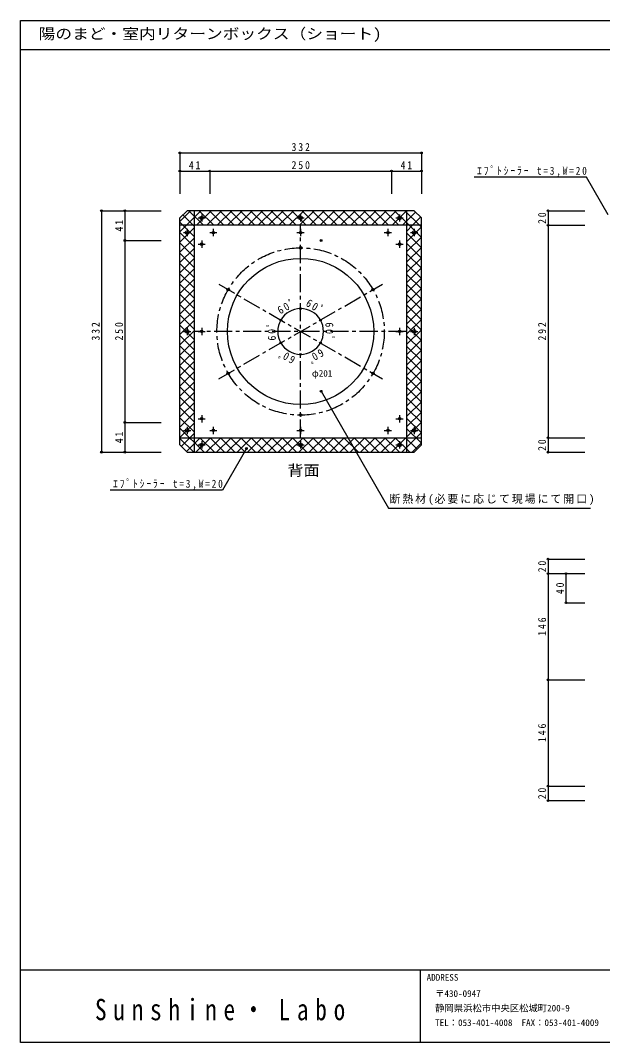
# Model space of a CAD drawing. Units: millimetres at full size, sheet at 1:5. Extents: x -2292 to 1828, y -1273 to 1617.
# Drawn here: x -192 to 608, y 212 to 1617 of the extents above; entities that cross this region are included whole.
import ezdxf
from ezdxf.enums import TextEntityAlignment as Align

# ---------------------------------------------------------------- set-up
doc = ezdxf.new("R2010")
doc.units = ezdxf.units.MM
doc.header["$LTSCALE"] = 5
doc.header["$PDMODE"] = 32
doc.header["$PDSIZE"] = 2.5
doc.linetypes.add('CHAIN1', pattern=[8, 5, -1, 1, -1])
doc.layers.add('0-0', color=4, linetype='Continuous')
doc.layers.add('F-0', color=2, linetype='Continuous')
doc.styles.add('ＭＳ ゴシック', font='')
doc.styles.add('ＭＳ 明朝', font='')
doc.styles.get('ＭＳ ゴシック').set_extended_font_data('MS Gothic')
doc.styles.get('ＭＳ 明朝').set_extended_font_data('MS Mincho')

msp = doc.modelspace()

# ---------------------------------------------------------------- linework, layer by layer
at = {"layer": '0-0'}
for p, q in [((27.26, 1435.203), (359.26, 1435.203)), ((27.26, 1435.203), (27.26, 1379.045)), ((359.26, 1435.203), (359.26, 1379.045)), ((27.26, 1410.372), (68.26, 1410.372)), ((27.26, 1410.372), (27.26, 1379.045)), ((68.26, 1410.372), (68.26, 1379.045)), ((68.26, 1410.372), (318.26, 1410.372)), ((318.26, 1410.372), (318.26, 1379.045)), ((318.26, 1410.372), (359.26, 1410.372)), ((359.26, 1410.372), (359.26, 1379.045)), ((586.067, 1401.955), (431.683, 1401.955)), ((615.956, 1350.185), (586.067, 1401.955)), ((-80.349, 1355.787), (-80.349, 1023.787)), ((-80.349, 1355.787), (1.588, 1355.787)), ((-48.238, 1355.787), (-48.238, 1314.787)), ((-48.238, 1355.787), (1.588, 1355.787)), ((533.326, 1355.787), (533.326, 1335.787)), ((533.326, 1355.787), (584.073, 1355.787)), ((533.326, 1335.787), (584.073, 1335.787)), ((533.326, 1335.787), (533.326, 1043.787)), ((-48.238, 1314.787), (1.588, 1314.787)), ((-48.238, 1314.787), (-48.238, 1064.787)), ((221.405, 1107.571), (314.143, 946.945)), ((-48.238, 1064.787), (1.588, 1064.787)), ((-48.238, 1064.787), (-48.238, 1023.787)), ((533.326, 1043.787), (584.073, 1043.787)), ((533.326, 1043.787), (533.326, 1023.787)), ((118.727, 1028.972), (85.676, 971.726)), ((-80.349, 1023.787), (1.588, 1023.787)), ((-48.238, 1023.787), (1.588, 1023.787)), ((533.326, 1023.787), (584.073, 1023.787)), ((85.676, 971.726), (-68.708, 971.726)), ((314.143, 946.945), (591.545, 946.945)), ((533.326, 876.925), (533.326, 856.925)), ((533.326, 876.925), (584.073, 876.925)), ((533.326, 856.925), (584.073, 856.925)), ((533.326, 856.925), (533.326, 710.925)), ((558.048, 856.925), (558.048, 816.925)), ((558.048, 856.925), (584.073, 856.925)), ((558.048, 816.925), (584.073, 816.925)), ((533.326, 710.925), (584.073, 710.925)), ((533.326, 710.925), (533.326, 564.925)), ((533.326, 564.925), (584.073, 564.925)), ((533.326, 564.925), (533.326, 544.925)), ((533.326, 544.925), (584.073, 544.925))]:
    msp.add_line(p, q, dxfattribs=at)
at = {"layer": '0-0', "color": 7}
for p, q in [((37.26, 1355.787), (27.26, 1345.787)), ((27.26, 1326.916), (56.131, 1355.787)), ((27.26, 1341.059), (41.989, 1355.787)), ((31.382, 1349.909), (47.26, 1334.031)), ((349.26, 1355.787), (37.26, 1355.787)), ((39.646, 1355.787), (59.646, 1335.787)), ((47.26, 1023.787), (47.26, 1355.787)), ((50.273, 1335.787), (70.273, 1355.787)), ((53.788, 1355.787), (73.788, 1335.787)), ((64.415, 1335.787), (84.415, 1355.787)), ((67.931, 1355.787), (87.931, 1335.787)), ((78.557, 1335.787), (98.557, 1355.787)), ((82.073, 1355.787), (102.073, 1335.787)), ((92.699, 1335.787), (112.699, 1355.787)), ((96.215, 1355.787), (116.215, 1335.787)), ((106.842, 1335.787), (126.842, 1355.787)), ((110.357, 1355.787), (130.357, 1335.787)), ((120.984, 1335.787), (140.984, 1355.787)), ((124.499, 1355.787), (144.499, 1335.787)), ((135.126, 1335.787), (155.126, 1355.787)), ((138.641, 1355.787), (158.641, 1335.787)), ((149.268, 1335.787), (169.268, 1355.787)), ((152.783, 1355.787), (172.783, 1335.787)), ((163.41, 1335.787), (183.41, 1355.787)), ((166.926, 1355.787), (186.926, 1335.787)), ((177.552, 1335.787), (197.552, 1355.787)), ((181.068, 1355.787), (201.068, 1335.787)), ((191.694, 1335.787), (211.694, 1355.787)), ((195.21, 1355.787), (215.21, 1335.787)), ((205.837, 1335.787), (225.837, 1355.787)), ((209.352, 1355.787), (229.352, 1335.787)), ((219.979, 1335.787), (239.979, 1355.787)), ((223.494, 1355.787), (243.494, 1335.787)), ((234.121, 1335.787), (254.121, 1355.787)), ((237.636, 1355.787), (257.636, 1335.787)), ((248.263, 1335.787), (268.263, 1355.787)), ((251.778, 1355.787), (271.778, 1335.787)), ((262.405, 1335.787), (282.405, 1355.787)), ((265.92, 1355.787), (285.92, 1335.787)), ((276.547, 1335.787), (296.547, 1355.787)), ((280.063, 1355.787), (300.063, 1335.787)), ((290.689, 1335.787), (310.689, 1355.787)), ((294.205, 1355.787), (314.205, 1335.787)), ((304.832, 1335.787), (324.832, 1355.787)), ((308.347, 1355.787), (328.347, 1335.787)), ((318.974, 1335.787), (338.974, 1355.787)), ((333.116, 1335.787), (351.188, 1353.859)), ((339.26, 1023.787), (339.26, 1355.787)), ((349.26, 1355.787), (359.26, 1345.787)), ((27.26, 1033.787), (27.26, 1345.787)), ((27.26, 1339.889), (47.26, 1319.889)), ((359.26, 1335.787), (27.26, 1335.787)), ((359.26, 1033.787), (359.26, 1345.787)), ((27.26, 1312.774), (47.26, 1332.774)), ((27.26, 1325.747), (47.26, 1305.747)), ((339.26, 1313.647), (359.26, 1333.647)), ((339.26, 1324.874), (359.26, 1304.874)), ((27.26, 1298.632), (47.26, 1318.632)), ((27.26, 1311.605), (47.26, 1291.605)), ((339.26, 1299.505), (359.26, 1319.505)), ((339.26, 1310.732), (359.26, 1290.732)), ((27.26, 1284.49), (47.26, 1304.49)), ((27.26, 1297.463), (47.26, 1277.463)), ((339.26, 1285.363), (359.26, 1305.363)), ((339.26, 1296.59), (359.26, 1276.59)), ((27.26, 1270.348), (47.26, 1290.348)), ((27.26, 1283.321), (47.26, 1263.321)), ((339.26, 1271.221), (359.26, 1291.221)), ((339.26, 1282.448), (359.26, 1262.448)), ((27.26, 1256.206), (47.26, 1276.206)), ((27.26, 1269.179), (47.26, 1249.179)), ((339.26, 1257.079), (359.26, 1277.079)), ((339.26, 1268.305), (359.26, 1248.305)), ((27.26, 1242.064), (47.26, 1262.064)), ((27.26, 1255.036), (47.26, 1235.036)), ((339.26, 1242.937), (359.26, 1262.937)), ((339.26, 1254.163), (359.26, 1234.163)), ((27.26, 1227.921), (47.26, 1247.921)), ((27.26, 1240.894), (47.26, 1220.894)), ((339.26, 1228.794), (359.26, 1248.794)), ((339.26, 1240.021), (359.26, 1220.021)), ((27.26, 1213.779), (47.26, 1233.779)), ((27.26, 1226.752), (47.26, 1206.752)), ((339.26, 1214.652), (359.26, 1234.652)), ((339.26, 1225.879), (359.26, 1205.879)), ((27.26, 1199.637), (47.26, 1219.637)), ((27.26, 1212.61), (47.26, 1192.61)), ((339.26, 1200.51), (359.26, 1220.51)), ((339.26, 1211.737), (359.26, 1191.737)), ((27.26, 1185.495), (47.26, 1205.495)), ((27.26, 1198.468), (47.26, 1178.468)), ((339.26, 1186.368), (359.26, 1206.368)), ((339.26, 1197.595), (359.26, 1177.595)), ((27.26, 1171.353), (47.26, 1191.353)), ((27.26, 1184.326), (47.26, 1164.326)), ((339.26, 1172.226), (359.26, 1192.226)), ((339.26, 1183.453), (359.26, 1163.453)), ((27.26, 1157.211), (47.26, 1177.211)), ((27.26, 1170.184), (47.26, 1150.184)), ((339.26, 1158.084), (359.26, 1178.084)), ((339.26, 1169.311), (359.26, 1149.311)), ((27.26, 1143.069), (47.26, 1163.069)), ((27.26, 1156.041), (47.26, 1136.041)), ((339.26, 1143.942), (359.26, 1163.942)), ((339.26, 1155.168), (359.26, 1135.168)), ((27.26, 1128.927), (47.26, 1148.927)), ((27.26, 1141.899), (47.26, 1121.899)), ((339.26, 1129.8), (359.26, 1149.8)), ((339.26, 1141.026), (359.26, 1121.026)), ((27.26, 1114.784), (47.26, 1134.784)), ((27.26, 1127.757), (47.26, 1107.757)), ((339.26, 1115.657), (359.26, 1135.657)), ((339.26, 1126.884), (359.26, 1106.884)), ((27.26, 1100.642), (47.26, 1120.642)), ((27.26, 1113.615), (47.26, 1093.615)), ((339.26, 1101.515), (359.26, 1121.515)), ((339.26, 1112.742), (359.26, 1092.742)), ((27.26, 1086.5), (47.26, 1106.5)), ((27.26, 1099.473), (47.26, 1079.473)), ((339.26, 1087.373), (359.26, 1107.373)), ((339.26, 1098.6), (359.26, 1078.6)), ((27.26, 1072.358), (47.26, 1092.358)), ((27.26, 1085.331), (47.26, 1065.331)), ((339.26, 1073.231), (359.26, 1093.231)), ((339.26, 1084.458), (359.26, 1064.458)), ((27.26, 1058.216), (47.26, 1078.216)), ((27.26, 1071.189), (47.26, 1051.189)), ((339.26, 1059.089), (359.26, 1079.089)), ((339.26, 1070.316), (359.26, 1050.316)), ((27.26, 1044.074), (47.26, 1064.074)), ((27.26, 1057.046), (60.519, 1023.787)), ((339.26, 1044.947), (359.26, 1064.947)), ((339.26, 1056.173), (359.26, 1036.173)), ((27.26, 1042.904), (46.377, 1023.787)), ((29.188, 1031.859), (47.26, 1049.932)), ((36.259, 1024.788), (55.258, 1043.787)), ((49.4, 1023.787), (69.4, 1043.787)), ((54.661, 1043.787), (74.661, 1023.787)), ((63.542, 1023.787), (83.542, 1043.787)), ((68.804, 1043.787), (88.804, 1023.787)), ((77.684, 1023.787), (97.684, 1043.787)), ((82.946, 1043.787), (102.946, 1023.787)), ((91.826, 1023.787), (111.826, 1043.787)), ((97.088, 1043.787), (117.088, 1023.787)), ((105.969, 1023.787), (125.969, 1043.787)), ((111.23, 1043.787), (131.23, 1023.787)), ((120.111, 1023.787), (140.111, 1043.787)), ((125.372, 1043.787), (145.372, 1023.787)), ((134.253, 1023.787), (154.253, 1043.787)), ((139.514, 1043.787), (159.514, 1023.787)), ((148.395, 1023.787), (168.395, 1043.787)), ((153.656, 1043.787), (173.656, 1023.787)), ((162.537, 1023.787), (182.537, 1043.787)), ((167.799, 1043.787), (187.799, 1023.787)), ((176.679, 1023.787), (196.679, 1043.787)), ((181.941, 1043.787), (201.941, 1023.787)), ((190.821, 1023.787), (210.821, 1043.787)), ((196.083, 1043.787), (216.083, 1023.787)), ((204.964, 1023.787), (224.964, 1043.787)), ((210.225, 1043.787), (230.225, 1023.787)), ((219.106, 1023.787), (239.106, 1043.787)), ((224.367, 1043.787), (244.367, 1023.787)), ((233.248, 1023.787), (253.248, 1043.787)), ((238.509, 1043.787), (258.509, 1023.787)), ((247.39, 1023.787), (267.39, 1043.787)), ((252.651, 1043.787), (272.651, 1023.787)), ((261.532, 1023.787), (281.532, 1043.787)), ((266.794, 1043.787), (286.794, 1023.787)), ((275.674, 1023.787), (295.674, 1043.787)), ((280.936, 1043.787), (300.936, 1023.787)), ((289.816, 1023.787), (309.816, 1043.787)), ((295.078, 1043.787), (315.078, 1023.787)), ((303.959, 1023.787), (323.959, 1043.787)), ((309.22, 1043.787), (329.22, 1023.787)), ((318.101, 1023.787), (338.101, 1043.787)), ((323.362, 1043.787), (343.362, 1023.787)), ((332.243, 1023.787), (359.26, 1050.805)), ((337.504, 1043.787), (353.382, 1027.909)), ((37.26, 1023.787), (27.26, 1033.787)), ((346.385, 1023.787), (359.26, 1036.662)), ((349.26, 1023.787), (359.26, 1033.787)), ((37.26, 1023.787), (349.26, 1023.787))]:
    msp.add_line(p, q, dxfattribs=at)
at = {"layer": '0-0', "linetype": 'CHAIN1'}
for p, q in [((57.26, 1350.787), (57.26, 1340.787)), ((193.26, 1350.787), (193.26, 1340.787)), ((329.26, 1350.787), (329.26, 1340.787)), ((52.26, 1345.787), (62.26, 1345.787)), ((188.26, 1345.787), (198.26, 1345.787)), ((193.26, 1043.787), (193.26, 1335.787)), ((324.26, 1345.787), (334.26, 1345.787)), ((32.26, 1325.787), (42.26, 1325.787)), ((37.26, 1330.787), (37.26, 1320.787)), ((68.26, 1325.787), (78.26, 1325.787)), ((73.26, 1330.787), (73.26, 1320.787)), ((188.26, 1325.787), (198.26, 1325.787)), ((193.26, 1330.787), (193.26, 1320.787)), ((308.26, 1325.787), (318.26, 1325.787)), ((313.26, 1330.787), (313.26, 1320.787)), ((344.26, 1325.787), (354.26, 1325.787)), ((349.26, 1330.787), (349.26, 1320.787)), ((52.26, 1309.787), (62.26, 1309.787)), ((57.26, 1314.787), (57.26, 1304.787)), ((324.26, 1309.787), (334.26, 1309.787)), ((329.26, 1314.787), (329.26, 1304.787)), ((80.677, 1124.787), (305.843, 1254.787)), ((80.677, 1254.787), (305.843, 1124.787)), ((37.26, 1194.787), (37.26, 1184.787)), ((57.26, 1194.787), (57.26, 1184.787)), ((329.26, 1194.787), (329.26, 1184.787)), ((349.26, 1194.787), (349.26, 1184.787)), ((32.26, 1189.787), (42.26, 1189.787)), ((339.26, 1189.787), (47.26, 1189.787)), ((52.26, 1189.787), (62.26, 1189.787)), ((324.26, 1189.787), (334.26, 1189.787)), ((344.26, 1189.787), (354.26, 1189.787)), ((52.26, 1069.787), (62.26, 1069.787)), ((57.26, 1074.787), (57.26, 1064.787)), ((324.26, 1069.787), (334.26, 1069.787)), ((329.26, 1074.787), (329.26, 1064.787)), ((32.26, 1053.787), (42.26, 1053.787)), ((37.26, 1058.787), (37.26, 1048.787)), ((68.26, 1053.787), (78.26, 1053.787)), ((73.26, 1058.787), (73.26, 1048.787)), ((188.26, 1053.787), (198.26, 1053.787)), ((193.26, 1058.787), (193.26, 1048.787)), ((308.26, 1053.787), (318.26, 1053.787)), ((313.26, 1058.787), (313.26, 1048.787)), ((344.26, 1053.787), (354.26, 1053.787)), ((349.26, 1058.787), (349.26, 1048.787)), ((52.26, 1033.787), (62.26, 1033.787)), ((57.26, 1038.787), (57.26, 1028.787)), ((188.26, 1033.787), (198.26, 1033.787)), ((193.26, 1038.787), (193.26, 1028.787)), ((324.26, 1033.787), (334.26, 1033.787)), ((329.26, 1038.787), (329.26, 1028.787))]:
    msp.add_line(p, q, dxfattribs=at)
at = {"layer": '0-0', "color": 7}
for points in [[(322.489, 1355.787), (342.489, 1335.787), (359.26, 1319.016)], [(336.631, 1355.787), (356.631, 1335.787), (359.26, 1333.158)], [(339.26, 1327.789), (347.258, 1335.787), (358.259, 1346.788)], [(27.26, 1043.787), (198.881, 1043.787), (359.26, 1043.787)]]:
    msp.add_lwpolyline(points, dxfattribs=at)
for centre, radius in [((57.26, 1345.787), 2.5), ((193.26, 1345.787), 2.5), ((329.26, 1345.787), 2.5), ((37.26, 1325.787), 2.5), ((73.26, 1325.787), 1.65), ((193.26, 1325.787), 1.65), ((313.26, 1325.787), 1.65), ((349.26, 1325.787), 2.5), ((57.26, 1309.787), 1.65), ((329.26, 1309.787), 1.65), ((193.26, 1304.787), 1.65), ((193.26, 1189.787), 100.5), ((93.667, 1247.287), 1.65), ((292.853, 1247.287), 1.65), ((37.26, 1189.787), 2.5), ((57.26, 1189.787), 1.65), ((329.26, 1189.787), 1.65), ((349.26, 1189.787), 2.5), ((93.667, 1132.287), 1.65), ((292.853, 1132.287), 1.65), ((57.26, 1069.787), 1.65), ((193.26, 1074.787), 1.65), ((329.26, 1069.787), 1.65), ((37.26, 1053.787), 2.5), ((73.26, 1053.787), 1.65), ((193.26, 1053.787), 1.65), ((313.26, 1053.787), 1.65), ((349.26, 1053.787), 2.5), ((57.26, 1033.787), 2.5), ((193.26, 1033.787), 2.5), ((329.26, 1033.787), 2.5)]:
    msp.add_circle(centre, radius, dxfattribs=at)
at = {"layer": '0-0', "linetype": 'CHAIN1'}
msp.add_circle((193.26, 1189.787), 115, dxfattribs=at)
at = {"layer": '0-0'}
for start, end in [(90, 150), (30, 90), (150, 210), (330, 30), (210, 270), (270, 330)]:
    msp.add_arc((193.26, 1189.787), 31.437, start, end, dxfattribs=at)
at = {"layer": '0-0', "color": 5}
for p in [(27.26, 1435.203), (359.26, 1435.203), (27.26, 1410.372), (68.26, 1410.372), (318.26, 1410.372), (359.26, 1410.372), (-80.349, 1355.787), (-48.238, 1355.787), (533.326, 1355.787), (533.326, 1335.787), (-48.238, 1314.787), (221.405, 1314.787), (221.405, 1107.571), (-48.238, 1064.787), (533.326, 1043.787), (118.727, 1028.972), (-80.349, 1023.787), (-48.238, 1023.787), (533.326, 1023.787), (533.326, 876.925), (533.326, 856.925), (558.048, 856.925), (558.048, 816.925), (533.326, 710.925), (533.326, 564.925), (533.326, 544.925)]:
    msp.add_point(p, dxfattribs=at)
at = {"layer": '0-0'}
for p in [(193.26, 1221.224), (166.035, 1205.506), (220.485, 1205.506), (166.035, 1174.069), (220.485, 1174.069), (193.26, 1158.35)]:
    msp.add_point(p, dxfattribs=at)
at = {"layer": 'F-0', "color": 5}
for p, q in [((-191.874, 1577.338), (1828.126, 1577.338)), ((-191.874, 312.338), (1828.126, 312.338)), ((1828.126, 212.338), (-191.874, 212.338))]:
    msp.add_line(p, q, dxfattribs=at)
at = {"layer": 'F-0'}
msp.add_line((358.126, 212.338), (358.126, 312.338), dxfattribs=at)
msp.add_line((358.126, 212.338), (358.126, 312.338), dxfattribs=at)
at = {"layer": 'F-0', "color": 5}
msp.add_lwpolyline([(-191.874, 212.338), (-191.874, 1617.338), (1828.126, 1617.338)], dxfattribs=at)

# ---------------------------------------------------------------- texts
at = {"layer": '0-0', "style": 'ＭＳ ゴシック'}
msp.add_text('φ201', height=9.164, dxfattribs=at).set_placement((208.713, 1124.889), align=Align.BOTTOM_LEFT)
at = {"layer": '0-0', "color": 7, "style": 'ＭＳ ゴシック', "width": 1.1}
msp.add_text('背面', height=14.66, dxfattribs=at).set_placement((175.26, 987.104), align=Align.BOTTOM_LEFT)
at = {"layer": '0-0', "color": 7, "char_height": 11, "attachment_point": 7, "style": 'ＭＳ ゴシック'}
for s, insert in [('\\T1.38;\\W0.9;332', (180.76, 1437.703)), ('\\T1.36;\\W0.9;41', (39.635, 1412.872)), ('\\T1.38;\\W0.9;250', (180.76, 1412.872)), ('\\T1.36;\\W0.9;41', (330.635, 1412.872)), ('\\T1.4;\\W0.85;ｴﾌﾟﾄｼｰﾗｰ\\~t=3,W=20', (435.774, 1402.387)), ('\\T1.4;\\W0.85;ｴﾌﾟﾄｼｰﾗｰ\\~t=3,W=20', (-64.617, 972.159)), ('\\T1.18;断熱材(必要に応じて現場にて開口)', (315.358, 951.253))]:
    msp.add_mtext(s, dxfattribs=dict(at, insert=insert))
for s, insert, rotation in [('\\T1.36;\\W0.9;20', (530.826, 1337.662), 90), ('\\T1.36;\\W0.9;41', (-50.738, 1327.162), 90), ('\\T1.38;\\W0.9;60ﾟ', (165.466, 1212.928), 30), ('\\T1.37;\\W0.9;60ﾟ', (199.403, 1225.428), 330), ('\\T1.38;\\W0.9;332', (-82.849, 1177.287), 90), ('\\T1.38;\\W0.9;250', (-50.738, 1177.287), 90), ('\\T1.38;\\W0.9;60ﾟ', (159.323, 1177.287), 90), ('\\T1.38;\\W0.9;60ﾟ', (227.197, 1202.287), 270), ('\\T1.38;\\W0.9;292', (530.826, 1177.287), 90), ('\\T1.37;\\W0.9;60ﾟ', (187.117, 1154.147), 150), ('\\T1.37;\\W0.9;60ﾟ', (221.054, 1166.647), 210), ('\\T1.36;\\W0.9;41', (-50.738, 1036.162), 90), ('\\T1.36;\\W0.9;20', (530.826, 1025.662), 90), ('\\T1.36;\\W0.9;20', (530.826, 858.8), 90), ('\\T1.36;\\W0.9;40', (555.548, 828.8), 90), ('\\T1.38;\\W0.9;146', (530.826, 771.425), 90), ('\\T1.38;\\W0.9;146', (530.826, 625.425), 90), ('\\T1.36;\\W0.9;20', (530.826, 546.8), 90)]:
    msp.add_mtext(s, dxfattribs=dict(at, insert=insert, rotation=rotation))
at = {"layer": 'F-0', "color": 7, "style": 'ＭＳ ゴシック', "width": 1.15}
msp.add_text('陽のまど・室内リターンボックス（ショート)', height=14.66, dxfattribs=at).set_placement((-166.874, 1587.338), align=Align.BOTTOM_LEFT)
at = {"layer": 'F-0', "color": 4, "style": 'ＭＳ ゴシック'}
for s, p in [('ADDRESS', (366.515, 294.582)), ('〒430-0947', (378.126, 272.338)), ('静岡県浜松市中央区松城町200-9', (378.126, 252.338)), ('TEL：053-401-4008  FAX：053-401-4009', (378.126, 232.338))]:
    msp.add_text(s, height=9.164, dxfattribs=at).set_placement(p, align=Align.BOTTOM_LEFT)
at = {"layer": 'F-0', "insert": (-89.359, 242.498), "char_height": 29.33, "attachment_point": 7, "style": 'ＭＳ 明朝'}
msp.add_mtext('\\T1.58;\\W0.8;Sunshine・Labo', dxfattribs=at)

doc.saveas('drawing.dxf')
